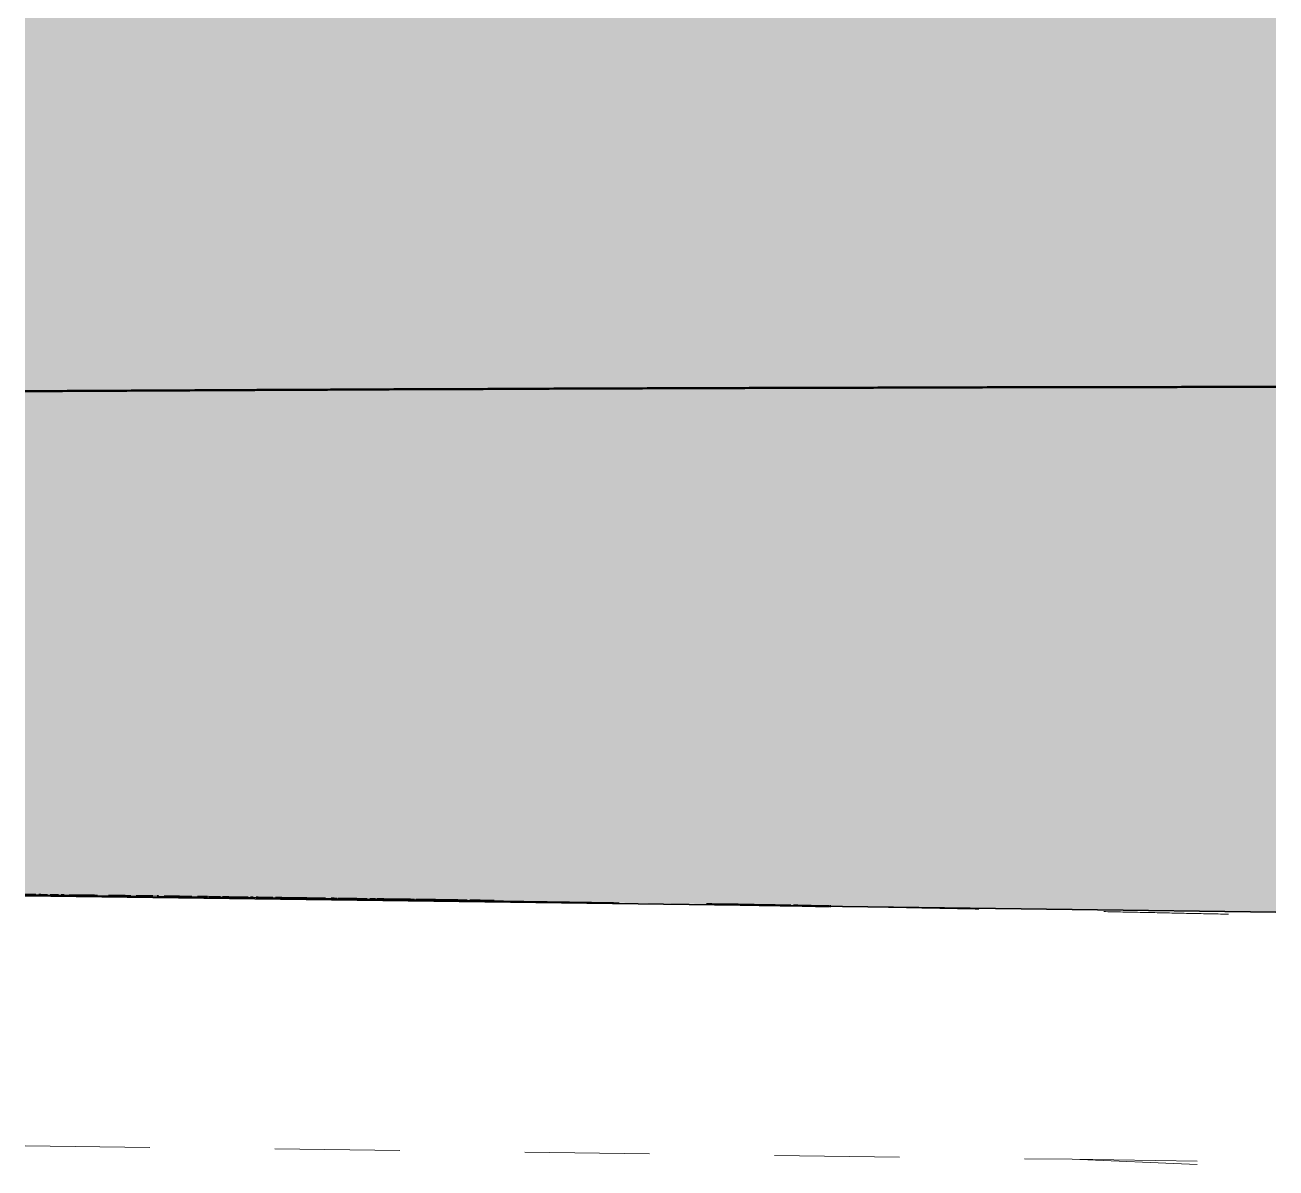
# Model space of a CAD drawing. Header units: metres. Extents: x 0 to 258, y 3 to 25.
# Drawn here: x 59.963 to 60.964, y 21.602 to 22.517 of the extents above; entities that cross this region are included whole.
import ezdxf

# ---------------------------------------------------------------- set-up
doc = ezdxf.new("R2010")
doc.units = ezdxf.units.M
doc.linetypes.add('JacobsDash', pattern=[0.0045, 0.003, -0.0015])
doc.layers.add('A-FLOR', color=7, linetype='Continuous', lineweight=50)
doc.layers.add('A-FLOR-HDLN', color=7, linetype='JacobsDash', lineweight=18)

msp = doc.modelspace()

# ---------------------------------------------------------------- hatches: boundary and pattern name
at = {"layer": 'A-FLOR', "lineweight": 5, "true_color": 0xc0c0c0}
msp.add_hatch(color=9, dxfattribs=at).paths.add_polyline_path([(59.9628, 22.2238), (60.5112, 22.2263), (60.9641, 22.2273), (60.9641, 23.4119), (60.3614, 23.4105), (59.9628, 23.4086), (59.9628, 22.2266)])
h = msp.add_hatch(color=9, dxfattribs=at)
h.paths.add_polyline_path([(59.9869, 22.2239), (59.9869, 22.2239), (59.9862, 22.207)])
h.paths.add_polyline_path([(60.3144, 21.8162), (60.3144, 21.8162), (60.3189, 21.8161)])
h.paths.add_polyline_path([(60.9641, 21.8067), (60.9641, 22.2273), (60.4965, 22.2262), (59.9628, 22.2238), (59.9629, 21.8207), (60.3383, 21.8158), (60.9628, 21.8068)])
h.paths.add_polyline_path([(60.0477, 22.207), (60.0469, 22.2242), (60.0469, 22.2242)])
h = msp.add_hatch(color=9, dxfattribs=at)
h.paths.add_polyline_path([(60.5844, 21.8118), (60.5779, 21.8121), (60.1989, 21.8178), (60.0074, 21.8201), (60.0075, 21.8193), (60.584, 21.8118)])
h.paths.add_polyline_path([(60.0074, 21.8193), (60.0074, 21.8202), (59.9628, 21.8207), (59.9628, 21.8199), (60.0072, 21.8193)])

# ---------------------------------------------------------------- linework, layer by layer
at = {"layer": 'A-FLOR', "lineweight": 35}
for p, q in [((60.801, 21.809), (59.9628, 21.8199)), ((60.9641, 21.8067), (60.801, 21.809))]:
    msp.add_line(p, q, dxfattribs=at)
at = {"layer": 'A-FLOR'}
for points, knots in [([(59.9628, 22.2238), (59.9689, 22.2238), (59.9853, 22.2239), (60.0026, 22.224), (60.0137, 22.2241), (60.0146, 22.2241)], [0.61246639, 0.61246639, 0.61246639, 0.61246639, 0.6171875, 0.625, 0.62572115, 0.62572115, 0.62572115, 0.62572115]), ([(60.0146, 22.2241), (60.0238, 22.2241), (60.0337, 22.2242), (60.0436, 22.2242), (60.0444, 22.2242)], [0.625727214, 0.625727214, 0.625727214, 0.625727214, 0.6328125, 0.633478863, 0.633478863, 0.633478863, 0.633478863]), ([(60.0444, 22.2242), (60.0536, 22.2243), (60.0727, 22.2244), (60.1024, 22.2245), (60.1244, 22.2246), (60.136, 22.2247), (60.1375, 22.2247)], [0.63348416, 0.63348416, 0.63348416, 0.63348416, 0.640625, 0.6484375, 0.65625, 0.65739455, 0.65739455, 0.65739455, 0.65739455]), ([(60.15, 22.2248), (60.1544, 22.2248), (60.1689, 22.2249), (60.187, 22.2249), (60.201, 22.225), (60.2048, 22.225)], [0.66063348, 0.66063348, 0.66063348, 0.66063348, 0.6640625, 0.671875, 0.67484717, 0.67484717, 0.67484717, 0.67484717]), ([(60.2049, 22.225), (60.2112, 22.2251), (60.2276, 22.2251), (60.2543, 22.2253), (60.2787, 22.2254), (60.293, 22.2254), (60.2975, 22.2254)], [0.67485456, 0.67485456, 0.67485456, 0.67485456, 0.6796875, 0.6875, 0.6953125, 0.69876387, 0.69876387, 0.69876387, 0.69876387]), ([(60.2975, 22.2254), (60.3031, 22.2255), (60.3187, 22.2255), (60.3446, 22.2256), (60.375, 22.2258), (60.4047, 22.2259), (60.4343, 22.226), (60.4646, 22.2261), (60.4947, 22.2262), (60.5242, 22.2263), (60.5535, 22.2264), (60.5834, 22.2265), (60.613, 22.2266), (60.6419, 22.2266), (60.6709, 22.2267), (60.7003, 22.2268), (60.7294, 22.2269), (60.7577, 22.2269), (60.7862, 22.227), (60.8151, 22.227), (60.8435, 22.2271), (60.8713, 22.2271), (60.899, 22.2272), (60.9271, 22.2272), (60.9487, 22.2272), (60.961, 22.2273), (60.9641, 22.2273)], [0.6987718, 0.6987718, 0.6987718, 0.6987718, 0.703125, 0.7109375, 0.71875, 0.7265625, 0.734375, 0.7421875, 0.75, 0.7578125, 0.765625, 0.7734375, 0.78125, 0.7890625, 0.796875, 0.8046875, 0.8125, 0.8203125, 0.828125, 0.8359375, 0.84375, 0.8515625, 0.859375, 0.8671875, 0.875, 0.8777018, 0.8777018, 0.8777018, 0.8777018]), ([(59.9739, 21.8206), (59.9747, 21.8206), (59.9769, 21.8205), (59.9792, 21.8205), (59.9807, 21.8205)], [-0.203136422, -0.203136422, -0.203136422, -0.203136422, -0.202380952, -0.200888941, -0.200888941, -0.200888941, -0.200888941]), ([(60.0295, 21.8199), (60.0355, 21.8199), (60.0415, 21.8198), (60.0475, 21.8197), (60.0476, 21.8197)], [-0.184533707, -0.184533707, -0.184533707, -0.184533707, -0.178571429, -0.178510125, -0.178510125, -0.178510125, -0.178510125]), ([(60.1166, 21.8189), (60.1173, 21.8189), (60.1182, 21.8189), (60.1191, 21.8188), (60.1192, 21.8188)], [-0.155456414, -0.155456414, -0.155456414, -0.155456414, -0.1547619048, -0.1545802212, -0.1545802212, -0.1545802212, -0.1545802212]), ([(60.3189, 21.8161), (60.3233, 21.8161), (60.3298, 21.816), (60.3363, 21.8159), (60.3383, 21.8159)], [-0.087804895, -0.087804895, -0.087804895, -0.087804895, -0.083333333, -0.081282464, -0.081282464, -0.081282464, -0.081282464])]:
    msp.add_open_spline(points, degree=3, knots=knots, dxfattribs=at)
for points in [[(60.1375, 22.2247), (60.1417, 22.2247), (60.1458, 22.2247), (60.15, 22.2248)], [(59.9628, 21.8207), (59.9657, 21.8207), (59.9686, 21.8206), (59.9714, 21.8206)], [(59.9829, 21.8205), (59.9851, 21.8205), (59.9873, 21.8204), (59.9895, 21.8204)], [(59.9918, 21.8204), (59.9925, 21.8204), (59.9933, 21.8204), (59.9941, 21.8203)], [(59.9984, 21.8203), (60.0029, 21.8202), (60.0073, 21.8202), (60.0118, 21.8201)], [(60.0118, 21.8201), (60.0147, 21.8201), (60.0177, 21.8201), (60.0207, 21.82)], [(60.0518, 21.8197), (60.0563, 21.8196), (60.0607, 21.8196), (60.0652, 21.8195)], [(60.0687, 21.8195), (60.069, 21.8195), (60.0693, 21.8195), (60.0696, 21.8195)], [(60.0741, 21.8194), (60.077, 21.8194), (60.08, 21.8193), (60.083, 21.8193)], [(60.083, 21.8193), (60.0875, 21.8192), (60.0919, 21.8192), (60.0964, 21.8191)], [(60.1008, 21.8191), (60.1035, 21.819), (60.1062, 21.819), (60.1088, 21.819)], [(60.1098, 21.819), (60.112, 21.8189), (60.1142, 21.8189), (60.1165, 21.8189)], [(60.1209, 21.8188), (60.1277, 21.8187), (60.1346, 21.8186), (60.1414, 21.8186)], [(60.1432, 21.8185), (60.144, 21.8185), (60.1447, 21.8185), (60.1455, 21.8185)], [(60.1477, 21.8185), (60.1499, 21.8184), (60.1522, 21.8184), (60.1544, 21.8184)], [(60.1544, 21.8184), (60.1566, 21.8184), (60.1588, 21.8183), (60.1611, 21.8183)], [(60.1633, 21.8183), (60.1767, 21.8181), (60.19, 21.8179), (60.2034, 21.8177)], [(60.2078, 21.8177), (60.2093, 21.8177), (60.2108, 21.8176), (60.2123, 21.8176)], [(60.2131, 21.8176), (60.2173, 21.8176), (60.2215, 21.8175), (60.2256, 21.8174)], [(60.2256, 21.8174), (60.2293, 21.8174), (60.233, 21.8173), (60.2367, 21.8173)], [(60.2389, 21.8173), (60.2404, 21.8172), (60.2419, 21.8172), (60.2434, 21.8172)], [(60.2444, 21.8172), (60.2462, 21.8172), (60.248, 21.8171), (60.2497, 21.8171)], [(60.2501, 21.8171), (60.2582, 21.817), (60.2663, 21.8169), (60.2745, 21.8168)], [(60.2757, 21.8168), (60.2827, 21.8167), (60.2897, 21.8166), (60.2967, 21.8165)], [(60.2967, 21.8165), (60.3034, 21.8164), (60.3101, 21.8163), (60.3168, 21.8162)], [(60.5083, 21.8132), (60.5309, 21.8129), (60.5534, 21.8125), (60.5757, 21.8121)], [(60.5779, 21.8121), (60.5873, 21.8119), (60.5967, 21.8117), (60.6061, 21.8116)], [(60.6067, 21.8116), (60.6071, 21.8115), (60.6075, 21.8115), (60.6079, 21.8115)]]:
    msp.add_open_spline(points, degree=3, dxfattribs=at)
at = {"layer": 'A-FLOR-HDLN'}
for p, q in [((59.9628, 21.6199), (60.801, 21.609)), ((60.801, 21.609), (60.9641, 21.6067)), ((60.801, 21.609), (60.9641, 21.6021))]:
    msp.add_line(p, q, dxfattribs=at)
for points in [[(59.9715, 21.8206), (59.9723, 21.8206), (59.9731, 21.8206), (59.9739, 21.8206)], [(59.9807, 21.8205), (59.9814, 21.8205), (59.9821, 21.8205), (59.9828, 21.8205)], [(59.9896, 21.8204), (59.9903, 21.8204), (59.991, 21.8204), (59.9917, 21.8204)], [(59.9941, 21.8203), (59.9955, 21.8203), (59.9969, 21.8203), (59.9984, 21.8203)], [(60.0207, 21.82), (60.0236, 21.82), (60.0266, 21.82), (60.0295, 21.8199)], [(60.0476, 21.8197), (60.049, 21.8197), (60.0504, 21.8197), (60.0517, 21.8197)], [(60.0652, 21.8195), (60.0664, 21.8195), (60.0675, 21.8195), (60.0687, 21.8195)], [(60.0697, 21.8195), (60.0711, 21.8194), (60.0726, 21.8194), (60.074, 21.8194)], [(60.0964, 21.8191), (60.0979, 21.8191), (60.0993, 21.8191), (60.1008, 21.8191)], [(60.1089, 21.819), (60.1092, 21.819), (60.1094, 21.819), (60.1097, 21.819)], [(60.1193, 21.8188), (60.1198, 21.8188), (60.1203, 21.8188), (60.1209, 21.8188)], [(60.1415, 21.8186), (60.142, 21.8185), (60.1426, 21.8185), (60.1432, 21.8185)], [(60.1455, 21.8185), (60.1462, 21.8185), (60.1469, 21.8185), (60.1477, 21.8185)], [(60.1611, 21.8183), (60.1618, 21.8183), (60.1626, 21.8183), (60.1633, 21.8183)], [(60.2034, 21.8177), (60.2049, 21.8177), (60.2063, 21.8177), (60.2078, 21.8177)], [(60.2123, 21.8176), (60.2126, 21.8176), (60.2128, 21.8176), (60.2131, 21.8176)], [(60.2368, 21.8173), (60.2375, 21.8173), (60.2382, 21.8173), (60.2389, 21.8173)], [(60.2434, 21.8172), (60.2437, 21.8172), (60.2441, 21.8172), (60.2444, 21.8172)], [(60.2498, 21.8171), (60.2498, 21.8171), (60.2499, 21.8171), (60.25, 21.8171)], [(60.2745, 21.8168), (60.2749, 21.8168), (60.2753, 21.8168), (60.2757, 21.8168)], [(60.3168, 21.8162), (60.3175, 21.8162), (60.3182, 21.8161), (60.3188, 21.8161)], [(60.5758, 21.8121), (60.5765, 21.8121), (60.5772, 21.8121), (60.5779, 21.8121)], [(60.6062, 21.8116), (60.6064, 21.8116), (60.6065, 21.8116), (60.6067, 21.8116)]]:
    msp.add_open_spline(points, degree=3, dxfattribs=at)
for points, knots in [([(60.3384, 21.8159), (60.3481, 21.8157), (60.3697, 21.8154), (60.4029, 21.8149), (60.4499, 21.8142), (60.485, 21.8136), (60.5083, 21.8132)], [-0.08126591, -0.08126591, -0.08126591, -0.08126591, -0.07142857, -0.05952381, -0.04761905, -0.02380952, -0.02380952, -0.02380952, -0.02380952]), ([(60.6263, 21.8112), (60.6321, 21.8111), (60.6489, 21.8108), (60.6766, 21.8102), (60.7093, 21.8096), (60.7415, 21.809), (60.7735, 21.8084), (60.8057, 21.8077), (60.8377, 21.807), (60.8691, 21.8064), (60.9003, 21.8057), (60.9315, 21.8051), (60.9528, 21.8046), (60.9636, 21.8044), (60.9641, 21.8043)], [-0.9434644, -0.9434644, -0.9434644, -0.9434644, -0.9230769, -0.8846154, -0.8461538, -0.8076923, -0.7692308, -0.7307692, -0.6923077, -0.6538462, -0.6153846, -0.5769231, -0.5384615, -0.5363719, -0.5363719, -0.5363719, -0.5363719])]:
    msp.add_open_spline(points, degree=3, knots=knots, dxfattribs=at)

doc.saveas('drawing.dxf')
